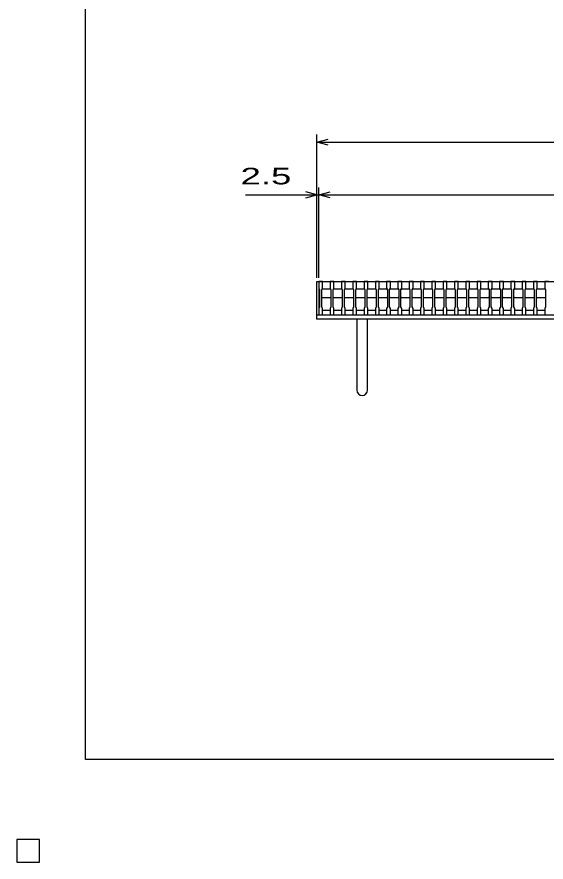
# Model space of a CAD drawing. Units: millimetres, scale not verified. Extents: x -1820 to 1731, y -1282 to 1054.
# Drawn here: x -1820 to -1117, y -1282 to -161 of the extents above; entities that cross this region are included whole.
import ezdxf
from ezdxf.enums import TextEntityAlignment as Align

# ---------------------------------------------------------------- set-up
doc = ezdxf.new("R2010")
doc.units = ezdxf.units.MM
doc.header["$LTSCALE"] = 10
for name, color, linetype, lineweight in [('0_2', 150, 'Continuous', 25), ('16', 3, 'Continuous', 25), ('19', 6, 'Continuous', 25), ('22', 4, 'Continuous', 25), ('24', 2, 'Continuous', 25)]:
    doc.layers.add(name, color=color, linetype=linetype, lineweight=lineweight)
doc.styles.add('ベクトル', font='')
doc.styles.get('ベクトル').set_extended_font_data('ベクトル')

msp = doc.modelspace()

# ---------------------------------------------------------------- linework, layer by layer
at = {"layer": '0_2'}
for p, q in [((-1729, -1146.5), (-1729, 1053.5)), ((1731, -1146.5), (-1729, -1146.5)), ((-1790, -1252.5), (-1820, -1252.5)), ((-1820, -1252.5), (-1820, -1282.5)), ((-1790, -1252.5), (-1820, -1252.5)), ((-1820, -1252.5), (-1820, -1282.5)), ((-1790, -1252.5), (-1820, -1252.5)), ((-1820, -1252.5), (-1820, -1282.5)), ((-1790, -1252.5), (-1820, -1252.5)), ((-1820, -1252.5), (-1820, -1282.5)), ((-1790, -1252.5), (-1820, -1252.5)), ((-1820, -1252.5), (-1820, -1282.5)), ((-1790, -1282.5), (-1790, -1252.5)), ((-1790, -1282.5), (-1790, -1252.5)), ((-1790, -1282.5), (-1790, -1252.5)), ((-1790, -1282.5), (-1790, -1252.5)), ((-1790, -1282.5), (-1790, -1252.5)), ((-1820, -1282.5), (-1790, -1282.5)), ((-1820, -1282.5), (-1790, -1282.5)), ((-1820, -1282.5), (-1790, -1282.5)), ((-1820, -1282.5), (-1790, -1282.5)), ((-1820, -1282.5), (-1790, -1282.5))]:
    msp.add_line(p, q, dxfattribs=at)
at = {"layer": '16'}
for p, q in [((-1419, -512.5), (-1419, -511.8)), ((-1419, -511.8), (-1414, -511.8)), ((-1419, -512.5), (-1419, -521)), ((-1414, -512.5), (-1419, -512.5)), ((-1419, -512.5), (-1419, -550.5)), ((-1419, -512.5), (-424, -512.5)), ((-1414, -511.8), (-1414, -512.5)), ((-1414, -521), (-1414, -512.5)), ((-1404, -512.5), (-1404, -511.8)), ((-1404, -511.8), (-1399, -511.8)), ((-1404, -512.5), (-1404, -521)), ((-1399, -512.5), (-1404, -512.5)), ((-1399, -511.8), (-1399, -512.5)), ((-1399, -521), (-1399, -512.5)), ((-1389, -512.5), (-1389, -511.8)), ((-1389, -511.8), (-1384, -511.8)), ((-1389, -512.5), (-1389, -521)), ((-1384, -512.5), (-1389, -512.5)), ((-1384, -511.8), (-1384, -512.5)), ((-1384, -521), (-1384, -512.5)), ((-1374, -512.5), (-1374, -511.8)), ((-1374, -511.8), (-1369, -511.8)), ((-1374, -512.5), (-1374, -521)), ((-1369, -512.5), (-1374, -512.5)), ((-1369, -511.8), (-1369, -512.5)), ((-1369, -521), (-1369, -512.5)), ((-1359, -512.5), (-1359, -511.8)), ((-1359, -511.8), (-1354, -511.8)), ((-1359, -512.5), (-1359, -521)), ((-1354, -512.5), (-1359, -512.5)), ((-1354, -511.8), (-1354, -512.5)), ((-1354, -521), (-1354, -512.5)), ((-1344, -512.5), (-1344, -511.8)), ((-1344, -511.8), (-1339, -511.8)), ((-1344, -512.5), (-1344, -521)), ((-1339, -512.5), (-1344, -512.5)), ((-1339, -511.8), (-1339, -512.5)), ((-1339, -521), (-1339, -512.5)), ((-1329, -512.5), (-1329, -511.8)), ((-1329, -511.8), (-1324, -511.8)), ((-1329, -512.5), (-1329, -521)), ((-1324, -512.5), (-1329, -512.5)), ((-1324, -511.8), (-1324, -512.5)), ((-1324, -521), (-1324, -512.5)), ((-1314, -512.5), (-1314, -511.8)), ((-1314, -511.8), (-1309, -511.8)), ((-1314, -512.5), (-1314, -521)), ((-1309, -512.5), (-1314, -512.5)), ((-1309, -511.8), (-1309, -512.5)), ((-1309, -521), (-1309, -512.5)), ((-1299, -512.5), (-1299, -511.8)), ((-1299, -511.8), (-1294, -511.8)), ((-1299, -512.5), (-1299, -521)), ((-1294, -512.5), (-1299, -512.5)), ((-1294, -511.8), (-1294, -512.5)), ((-1294, -521), (-1294, -512.5)), ((-1284, -512.5), (-1284, -511.8)), ((-1284, -511.8), (-1279, -511.8)), ((-1284, -512.5), (-1284, -521)), ((-1279, -512.5), (-1284, -512.5)), ((-1279, -511.8), (-1279, -512.5)), ((-1279, -521), (-1279, -512.5)), ((-1269, -512.5), (-1269, -511.8)), ((-1269, -511.8), (-1264, -511.8)), ((-1269, -512.5), (-1269, -521)), ((-1264, -512.5), (-1269, -512.5)), ((-1264, -511.8), (-1264, -512.5)), ((-1264, -521), (-1264, -512.5)), ((-1254, -512.5), (-1254, -511.8)), ((-1254, -511.8), (-1249, -511.8)), ((-1254, -512.5), (-1254, -521)), ((-1249, -512.5), (-1254, -512.5)), ((-1249, -511.8), (-1249, -512.5)), ((-1249, -521), (-1249, -512.5)), ((-1239, -512.5), (-1239, -511.8)), ((-1239, -511.8), (-1234, -511.8)), ((-1239, -512.5), (-1239, -521)), ((-1234, -512.5), (-1239, -512.5)), ((-1234, -511.8), (-1234, -512.5)), ((-1234, -521), (-1234, -512.5)), ((-1224, -512.5), (-1224, -511.8)), ((-1224, -511.8), (-1219, -511.8)), ((-1224, -512.5), (-1224, -521)), ((-1219, -512.5), (-1224, -512.5)), ((-1219, -511.8), (-1219, -512.5)), ((-1219, -521), (-1219, -512.5)), ((-1209, -512.5), (-1209, -511.8)), ((-1209, -511.8), (-1204, -511.8)), ((-1209, -512.5), (-1209, -521)), ((-1204, -512.5), (-1209, -512.5)), ((-1204, -511.8), (-1204, -512.5)), ((-1204, -521), (-1204, -512.5)), ((-1194, -512.5), (-1194, -511.8)), ((-1194, -511.8), (-1189, -511.8)), ((-1194, -512.5), (-1194, -521)), ((-1189, -512.5), (-1194, -512.5)), ((-1189, -511.8), (-1189, -512.5)), ((-1189, -521), (-1189, -512.5)), ((-1179, -512.5), (-1179, -511.8)), ((-1179, -511.8), (-1174, -511.8)), ((-1179, -512.5), (-1179, -521)), ((-1174, -512.5), (-1179, -512.5)), ((-1174, -511.8), (-1174, -512.5)), ((-1174, -521), (-1174, -512.5)), ((-1164, -512.5), (-1164, -511.8)), ((-1164, -511.8), (-1159, -511.8)), ((-1164, -512.5), (-1164, -521)), ((-1159, -512.5), (-1164, -512.5)), ((-1159, -511.8), (-1159, -512.5)), ((-1159, -521), (-1159, -512.5)), ((-1149, -512.5), (-1149, -511.8)), ((-1149, -511.8), (-1144, -511.8)), ((-1149, -512.5), (-1149, -521)), ((-1144, -512.5), (-1149, -512.5)), ((-1144, -511.8), (-1144, -512.5)), ((-1144, -521), (-1144, -512.5)), ((-1134, -512.5), (-1134, -511.8)), ((-1134, -511.8), (-1129, -511.8)), ((-1134, -512.5), (-1134, -521)), ((-1129, -512.5), (-1134, -512.5)), ((-1129, -511.8), (-1129, -512.5)), ((-1129, -521), (-1129, -512.5)), ((-1119, -512.5), (-1119, -511.8)), ((-1119, -511.8), (-1114, -511.8)), ((-1119, -512.5), (-1119, -521)), ((-1114, -512.5), (-1119, -512.5)), ((-1419, -521), (-1418, -523)), ((-1418, -523), (-1418, -546)), ((-1415, -523), (-1414, -521)), ((-1415, -523), (-1414, -522)), ((-1415, -546), (-1415, -523)), ((-1414, -522), (-1404, -522)), ((-1404, -521), (-1403, -523)), ((-1404, -522), (-1403, -523)), ((-1403, -523), (-1403, -546)), ((-1400, -523), (-1399, -521)), ((-1400, -523), (-1399, -522)), ((-1400, -546), (-1400, -523)), ((-1399, -522), (-1389, -522)), ((-1389, -521), (-1388, -523)), ((-1389, -522), (-1388, -523)), ((-1388, -523), (-1388, -546)), ((-1385, -523), (-1384, -521)), ((-1385, -523), (-1384, -522)), ((-1385, -546), (-1385, -523)), ((-1384, -522), (-1374, -522)), ((-1374, -521), (-1373, -523)), ((-1374, -522), (-1373, -523)), ((-1373, -523), (-1373, -546)), ((-1370, -523), (-1369, -521)), ((-1370, -523), (-1369, -522)), ((-1370, -546), (-1370, -523)), ((-1369, -522), (-1359, -522)), ((-1359, -521), (-1358, -523)), ((-1359, -522), (-1358, -523)), ((-1358, -523), (-1358, -546)), ((-1355, -523), (-1354, -521)), ((-1355, -523), (-1354, -522)), ((-1355, -546), (-1355, -523)), ((-1354, -522), (-1344, -522)), ((-1344, -521), (-1343, -523)), ((-1344, -522), (-1343, -523)), ((-1343, -523), (-1343, -546)), ((-1340, -523), (-1339, -521)), ((-1340, -523), (-1339, -522)), ((-1340, -546), (-1340, -523)), ((-1339, -522), (-1329, -522)), ((-1329, -521), (-1328, -523)), ((-1329, -522), (-1328, -523)), ((-1328, -523), (-1328, -546)), ((-1325, -523), (-1324, -521)), ((-1325, -523), (-1324, -522)), ((-1325, -546), (-1325, -523)), ((-1324, -522), (-1314, -522)), ((-1314, -521), (-1313, -523)), ((-1314, -522), (-1313, -523)), ((-1313, -523), (-1313, -546)), ((-1310, -523), (-1309, -521)), ((-1310, -523), (-1309, -522)), ((-1310, -546), (-1310, -523)), ((-1309, -522), (-1299, -522)), ((-1299, -521), (-1298, -523)), ((-1299, -522), (-1298, -523)), ((-1298, -523), (-1298, -546)), ((-1295, -523), (-1294, -521)), ((-1295, -523), (-1294, -522)), ((-1295, -546), (-1295, -523)), ((-1294, -522), (-1284, -522)), ((-1284, -521), (-1283, -523)), ((-1284, -522), (-1283, -523)), ((-1283, -523), (-1283, -546)), ((-1280, -523), (-1279, -521)), ((-1280, -523), (-1279, -522)), ((-1280, -546), (-1280, -523)), ((-1279, -522), (-1269, -522)), ((-1269, -521), (-1268, -523)), ((-1269, -522), (-1268, -523)), ((-1268, -523), (-1268, -546)), ((-1265, -523), (-1264, -521)), ((-1265, -523), (-1264, -522)), ((-1265, -546), (-1265, -523)), ((-1264, -522), (-1254, -522)), ((-1254, -521), (-1253, -523)), ((-1254, -522), (-1253, -523)), ((-1253, -523), (-1253, -546)), ((-1250, -523), (-1249, -521)), ((-1250, -523), (-1249, -522)), ((-1250, -546), (-1250, -523)), ((-1249, -522), (-1239, -522)), ((-1239, -521), (-1238, -523)), ((-1239, -522), (-1238, -523)), ((-1238, -523), (-1238, -546)), ((-1235, -523), (-1234, -521)), ((-1235, -523), (-1234, -522)), ((-1235, -546), (-1235, -523)), ((-1234, -522), (-1224, -522)), ((-1224, -521), (-1223, -523)), ((-1224, -522), (-1223, -523)), ((-1223, -523), (-1223, -546)), ((-1220, -523), (-1219, -521)), ((-1220, -523), (-1219, -522)), ((-1220, -546), (-1220, -523)), ((-1219, -522), (-1209, -522)), ((-1209, -521), (-1208, -523)), ((-1209, -522), (-1208, -523)), ((-1208, -523), (-1208, -546)), ((-1205, -523), (-1204, -521)), ((-1205, -523), (-1204, -522)), ((-1205, -546), (-1205, -523)), ((-1204, -522), (-1194, -522)), ((-1194, -521), (-1193, -523)), ((-1194, -522), (-1193, -523)), ((-1193, -523), (-1193, -546)), ((-1190, -523), (-1189, -521)), ((-1190, -523), (-1189, -522)), ((-1190, -546), (-1190, -523)), ((-1189, -522), (-1179, -522)), ((-1179, -521), (-1178, -523)), ((-1179, -522), (-1178, -523)), ((-1178, -523), (-1178, -546)), ((-1175, -523), (-1174, -521)), ((-1175, -523), (-1174, -522)), ((-1175, -546), (-1175, -523)), ((-1174, -522), (-1164, -522)), ((-1164, -521), (-1163, -523)), ((-1164, -522), (-1163, -523)), ((-1163, -523), (-1163, -546)), ((-1160, -523), (-1159, -521)), ((-1160, -523), (-1159, -522)), ((-1160, -546), (-1160, -523)), ((-1159, -522), (-1149, -522)), ((-1149, -521), (-1148, -523)), ((-1149, -522), (-1148, -523)), ((-1148, -523), (-1148, -546)), ((-1145, -523), (-1144, -521)), ((-1145, -523), (-1144, -522)), ((-1145, -546), (-1145, -523)), ((-1144, -522), (-1134, -522)), ((-1134, -521), (-1133, -523)), ((-1134, -522), (-1133, -523)), ((-1133, -523), (-1133, -546)), ((-1130, -523), (-1129, -521)), ((-1130, -523), (-1129, -522)), ((-1130, -546), (-1130, -523)), ((-1129, -522), (-1119, -522)), ((-1119, -521), (-1118, -523)), ((-1119, -522), (-1118, -523)), ((-1118, -523), (-1118, -546)), ((-1414, -534), (-1415, -533)), ((-1404, -534), (-1414, -534)), ((-1403, -533), (-1404, -534)), ((-1399, -534), (-1400, -533)), ((-1389, -534), (-1399, -534)), ((-1388, -533), (-1389, -534)), ((-1384, -534), (-1385, -533)), ((-1374, -534), (-1384, -534)), ((-1373, -533), (-1374, -534)), ((-1369, -534), (-1370, -533)), ((-1359, -534), (-1369, -534)), ((-1358, -533), (-1359, -534)), ((-1354, -534), (-1355, -533)), ((-1344, -534), (-1354, -534)), ((-1343, -533), (-1344, -534)), ((-1339, -534), (-1340, -533)), ((-1329, -534), (-1339, -534)), ((-1328, -533), (-1329, -534)), ((-1324, -534), (-1325, -533)), ((-1314, -534), (-1324, -534)), ((-1313, -533), (-1314, -534)), ((-1309, -534), (-1310, -533)), ((-1299, -534), (-1309, -534)), ((-1298, -533), (-1299, -534)), ((-1294, -534), (-1295, -533)), ((-1284, -534), (-1294, -534)), ((-1283, -533), (-1284, -534)), ((-1279, -534), (-1280, -533)), ((-1269, -534), (-1279, -534)), ((-1268, -533), (-1269, -534)), ((-1264, -534), (-1265, -533)), ((-1254, -534), (-1264, -534)), ((-1253, -533), (-1254, -534)), ((-1249, -534), (-1250, -533)), ((-1239, -534), (-1249, -534)), ((-1238, -533), (-1239, -534)), ((-1234, -534), (-1235, -533)), ((-1224, -534), (-1234, -534)), ((-1223, -533), (-1224, -534)), ((-1219, -534), (-1220, -533)), ((-1209, -534), (-1219, -534)), ((-1208, -533), (-1209, -534)), ((-1204, -534), (-1205, -533)), ((-1194, -534), (-1204, -534)), ((-1193, -533), (-1194, -534)), ((-1189, -534), (-1190, -533)), ((-1179, -534), (-1189, -534)), ((-1178, -533), (-1179, -534)), ((-1174, -534), (-1175, -533)), ((-1164, -534), (-1174, -534)), ((-1163, -533), (-1164, -534)), ((-1159, -534), (-1160, -533)), ((-1149, -534), (-1159, -534)), ((-1148, -533), (-1149, -534)), ((-1144, -534), (-1145, -533)), ((-1134, -534), (-1144, -534)), ((-1133, -533), (-1134, -534)), ((-1129, -534), (-1130, -533)), ((-1119, -534), (-1129, -534)), ((-1118, -533), (-1119, -534)), ((-1418, -546), (-1419, -548)), ((-1419, -548), (-1419, -556.5)), ((-1414, -548), (-1415, -546)), ((-1414, -556.5), (-1414, -548)), ((-1403, -546), (-1404, -548)), ((-1404, -548), (-1404, -556.5)), ((-1399, -548), (-1400, -546)), ((-1399, -556.5), (-1399, -548)), ((-1388, -546), (-1389, -548)), ((-1389, -548), (-1389, -556.5)), ((-1384, -548), (-1385, -546)), ((-1384, -556.5), (-1384, -548)), ((-1373, -546), (-1374, -548)), ((-1374, -548), (-1374, -556.5)), ((-1369, -548), (-1370, -546)), ((-1369, -556.5), (-1369, -548)), ((-1358, -546), (-1359, -548)), ((-1359, -548), (-1359, -556.5)), ((-1354, -548), (-1355, -546)), ((-1354, -556.5), (-1354, -548)), ((-1343, -546), (-1344, -548)), ((-1344, -548), (-1344, -556.5)), ((-1339, -548), (-1340, -546)), ((-1339, -556.5), (-1339, -548)), ((-1328, -546), (-1329, -548)), ((-1329, -548), (-1329, -556.5)), ((-1324, -548), (-1325, -546)), ((-1324, -556.5), (-1324, -548)), ((-1313, -546), (-1314, -548)), ((-1314, -548), (-1314, -556.5)), ((-1309, -548), (-1310, -546)), ((-1309, -556.5), (-1309, -548)), ((-1298, -546), (-1299, -548)), ((-1299, -548), (-1299, -556.5)), ((-1294, -548), (-1295, -546)), ((-1294, -556.5), (-1294, -548)), ((-1283, -546), (-1284, -548)), ((-1284, -548), (-1284, -556.5)), ((-1279, -548), (-1280, -546)), ((-1279, -556.5), (-1279, -548)), ((-1268, -546), (-1269, -548)), ((-1269, -548), (-1269, -556.5)), ((-1264, -548), (-1265, -546)), ((-1264, -556.5), (-1264, -548)), ((-1253, -546), (-1254, -548)), ((-1254, -548), (-1254, -556.5)), ((-1249, -548), (-1250, -546)), ((-1249, -556.5), (-1249, -548)), ((-1238, -546), (-1239, -548)), ((-1239, -548), (-1239, -556.5)), ((-1234, -548), (-1235, -546)), ((-1234, -556.5), (-1234, -548)), ((-1223, -546), (-1224, -548)), ((-1224, -548), (-1224, -556.5)), ((-1219, -548), (-1220, -546)), ((-1219, -556.5), (-1219, -548)), ((-1208, -546), (-1209, -548)), ((-1209, -548), (-1209, -556.5)), ((-1204, -548), (-1205, -546)), ((-1204, -556.5), (-1204, -548)), ((-1193, -546), (-1194, -548)), ((-1194, -548), (-1194, -556.5)), ((-1189, -548), (-1190, -546)), ((-1189, -556.5), (-1189, -548)), ((-1178, -546), (-1179, -548)), ((-1179, -548), (-1179, -556.5)), ((-1174, -548), (-1175, -546)), ((-1174, -556.5), (-1174, -548)), ((-1163, -546), (-1164, -548)), ((-1164, -548), (-1164, -556.5)), ((-1159, -548), (-1160, -546)), ((-1159, -556.5), (-1159, -548)), ((-1148, -546), (-1149, -548)), ((-1149, -548), (-1149, -556.5)), ((-1144, -548), (-1145, -546)), ((-1144, -556.5), (-1144, -548)), ((-1133, -546), (-1134, -548)), ((-1134, -548), (-1134, -556.5)), ((-1129, -548), (-1130, -546)), ((-1129, -556.5), (-1129, -548)), ((-1118, -546), (-1119, -548)), ((-1119, -548), (-1119, -556.5)), ((-1419, -556.5), (-1414, -556.5)), ((-1414, -550.5), (-1404, -550.5)), ((-1404, -556.5), (-1399, -556.5)), ((-1399, -550.5), (-1389, -550.5)), ((-1389, -556.5), (-1384, -556.5)), ((-1384, -550.5), (-1374, -550.5)), ((-1374, -556.5), (-1369, -556.5)), ((-1369, -550.5), (-1359, -550.5)), ((-1359, -556.5), (-1354, -556.5)), ((-1354, -550.5), (-1344, -550.5)), ((-1344, -556.5), (-1339, -556.5)), ((-1339, -550.5), (-1329, -550.5)), ((-1329, -556.5), (-1324, -556.5)), ((-1324, -550.5), (-1314, -550.5)), ((-1314, -556.5), (-1309, -556.5)), ((-1309, -550.5), (-1299, -550.5)), ((-1299, -556.5), (-1294, -556.5)), ((-1294, -550.5), (-1284, -550.5)), ((-1284, -556.5), (-1279, -556.5)), ((-1279, -550.5), (-1269, -550.5)), ((-1269, -556.5), (-1264, -556.5)), ((-1264, -550.5), (-1254, -550.5)), ((-1254, -556.5), (-1249, -556.5)), ((-1249, -550.5), (-1239, -550.5)), ((-1239, -556.5), (-1234, -556.5)), ((-1234, -550.5), (-1224, -550.5)), ((-1224, -556.5), (-1219, -556.5)), ((-1219, -550.5), (-1209, -550.5)), ((-1209, -556.5), (-1204, -556.5)), ((-1204, -550.5), (-1194, -550.5)), ((-1194, -556.5), (-1189, -556.5)), ((-1189, -550.5), (-1179, -550.5)), ((-1179, -556.5), (-1174, -556.5)), ((-1174, -550.5), (-1164, -550.5)), ((-1164, -556.5), (-1159, -556.5)), ((-1159, -550.5), (-1149, -550.5)), ((-1149, -556.5), (-1144, -556.5)), ((-1144, -550.5), (-1134, -550.5)), ((-1134, -556.5), (-1129, -556.5)), ((-1129, -550.5), (-1119, -550.5)), ((-1119, -556.5), (-1114, -556.5)), ((-1790, -1252.5), (-1820, -1252.5)), ((-1820, -1252.5), (-1820, -1282.5)), ((-1790, -1252.5), (-1820, -1252.5)), ((-1820, -1252.5), (-1820, -1282.5)), ((-1790, -1252.5), (-1820, -1252.5)), ((-1820, -1252.5), (-1820, -1282.5)), ((-1790, -1252.5), (-1820, -1252.5)), ((-1820, -1252.5), (-1820, -1282.5)), ((-1790, -1252.5), (-1820, -1252.5)), ((-1820, -1252.5), (-1820, -1282.5)), ((-1790, -1282.5), (-1790, -1252.5)), ((-1790, -1282.5), (-1790, -1252.5)), ((-1790, -1282.5), (-1790, -1252.5)), ((-1790, -1282.5), (-1790, -1252.5)), ((-1790, -1282.5), (-1790, -1252.5)), ((-1820, -1282.5), (-1790, -1282.5)), ((-1820, -1282.5), (-1790, -1282.5)), ((-1820, -1282.5), (-1790, -1282.5)), ((-1820, -1282.5), (-1790, -1282.5)), ((-1820, -1282.5), (-1790, -1282.5))]:
    msp.add_line(p, q, dxfattribs=at)
at = {"layer": '19'}
for p, q in [((-1421.5, -556.5), (-1421.5, -512.5)), ((-1421.5, -512.5), (-1419, -512.5)), ((-1421.5, -556.5), (-421.5, -556.5)), ((-1421.5, -562.5), (-1421.5, -556.5)), ((-421.5, -562.5), (-1421.5, -562.5)), ((-1368.5, -562.5), (-1368.5, -656.5)), ((-1354.5, -656.5), (-1354.5, -562.5))]:
    msp.add_line(p, q, dxfattribs=at)
msp.add_arc((-1361.5, -656.5), 7, 180, 0, dxfattribs=at)
at = {"layer": '22'}
for p, q in [((-1421.5, -507.5), (-1421.5, -317.5)), ((-1421.5, -327.5), (-1406.5, -323.5)), ((-1406.5, -331.5), (-1421.5, -327.5)), ((-1421.5, -327.5), (-421.5, -327.5)), ((-1421.5, -507.5), (-1421.5, -387.5)), ((-1419, -507.5), (-1419, -387.5)), ((-1516.5, -397.5), (-1421.5, -397.5)), ((-1421.5, -397.5), (-1436.5, -393.5)), ((-1436.5, -401.5), (-1421.5, -397.5)), ((-1421.5, -397.5), (-1419, -397.5)), ((-1419, -397.5), (-1404, -393.5)), ((-1404, -401.5), (-1419, -397.5)), ((-1419, -397.5), (-424, -397.5))]:
    msp.add_line(p, q, dxfattribs=at)
at = {"layer": '22', "color": 2}
for p, q in [((-1790, -1252.5), (-1820, -1252.5)), ((-1820, -1252.5), (-1820, -1282.5)), ((-1790, -1252.5), (-1820, -1252.5)), ((-1820, -1252.5), (-1820, -1282.5)), ((-1790, -1252.5), (-1820, -1252.5)), ((-1820, -1252.5), (-1820, -1282.5)), ((-1790, -1282.5), (-1790, -1252.5)), ((-1790, -1282.5), (-1790, -1252.5)), ((-1790, -1282.5), (-1790, -1252.5)), ((-1820, -1282.5), (-1790, -1282.5)), ((-1820, -1282.5), (-1790, -1282.5)), ((-1820, -1282.5), (-1790, -1282.5))]:
    msp.add_line(p, q, dxfattribs=at)
at = {"layer": '24', "color": 4}
for p, q in [((-1790, -1252.5), (-1820, -1252.5)), ((-1820, -1252.5), (-1820, -1282.5)), ((-1790, -1252.5), (-1820, -1252.5)), ((-1820, -1252.5), (-1820, -1282.5)), ((-1790, -1252.5), (-1820, -1252.5)), ((-1820, -1252.5), (-1820, -1282.5)), ((-1790, -1282.5), (-1790, -1252.5)), ((-1790, -1282.5), (-1790, -1252.5)), ((-1790, -1282.5), (-1790, -1252.5)), ((-1820, -1282.5), (-1790, -1282.5)), ((-1820, -1282.5), (-1790, -1282.5)), ((-1820, -1282.5), (-1790, -1282.5))]:
    msp.add_line(p, q, dxfattribs=at)

# ---------------------------------------------------------------- texts
at = {"layer": '22', "color": 2, "style": 'ベクトル', "width": 1.65}
msp.add_text(' 2.5 ', height=21.99, dxfattribs=at).set_placement((-1536.5, -372.5), align=Align.MIDDLE_LEFT)

doc.saveas('drawing.dxf')
